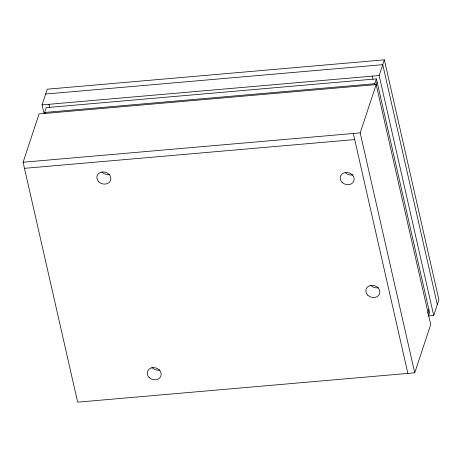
<?xml version="1.0" encoding="UTF-8"?>
<svg xmlns="http://www.w3.org/2000/svg" width="462" height="462" viewBox="0 0 462 462"><rect width="100%" height="100%" fill="white"/><g stroke="black" fill="none" stroke-linecap="round" stroke-linejoin="round"><path stroke-width="0.69" d="M23.1 162.237L39.068 113.947L376.16 84.586L430.717 324.515L414.743 372.805L77.651 402.165L23.1 162.237L360.193 132.877L376.16 84.586M45.288 112.901L43.913 113.023L42.065 104.891L47.257 89.195L384.349 59.835L438.9 299.763L433.708 315.459L428.205 315.939M44.878 113.692L44.6 112.468L46.2 107.64L376.409 78.881L429.579 312.71L428.58 315.725M375.092 84.927L374.815 83.709L376.409 78.881M433.708 315.459L379.158 75.531L384.349 59.835M376.108 84.95L377.102 81.93M427.685 313.282L428.88 309.661M45.657 94.023L382.75 64.668L437.3 304.591M42.065 104.891L379.158 75.531M44.6 112.468L374.815 83.709M24.486 168.335L354.701 139.576M372.28 76.132L372.973 79.181M360.193 132.877L414.743 372.805M353.315 133.478L407.865 373.406M48.943 104.291L49.636 107.34M109.558 174.266A7.121 6.012 18.3 0 1 101.929 172.066M159.904 369.981A7.121 6.012 18.3 0 1 151.854 367.313M352.899 174.85A7.121 6.012 18.3 0 1 345.27 172.649M378.557 287.693A7.121 6.012 18.3 0 1 370.928 285.493M98.816 181.809A7.121 6.012 18.3 0 0 110.609 180.278A7.121 6.012 18.3 0 0 102.154 171.945A7.121 6.012 18.3 0 0 98.816 181.809M149.162 377.518A7.121 6.012 18.3 0 0 160.955 375.993A7.121 6.012 18.3 0 0 152.5 367.66A7.121 6.012 18.3 0 0 149.162 377.518M342.157 182.386A7.121 6.012 18.3 0 0 353.95 180.856A7.121 6.012 18.3 0 0 345.495 172.522A7.121 6.012 18.3 0 0 342.157 182.386M367.816 295.235A7.121 6.012 18.3 0 0 379.608 293.705A7.121 6.012 18.3 0 0 371.153 285.372A7.121 6.012 18.3 0 0 367.816 295.235"/></g></svg>
